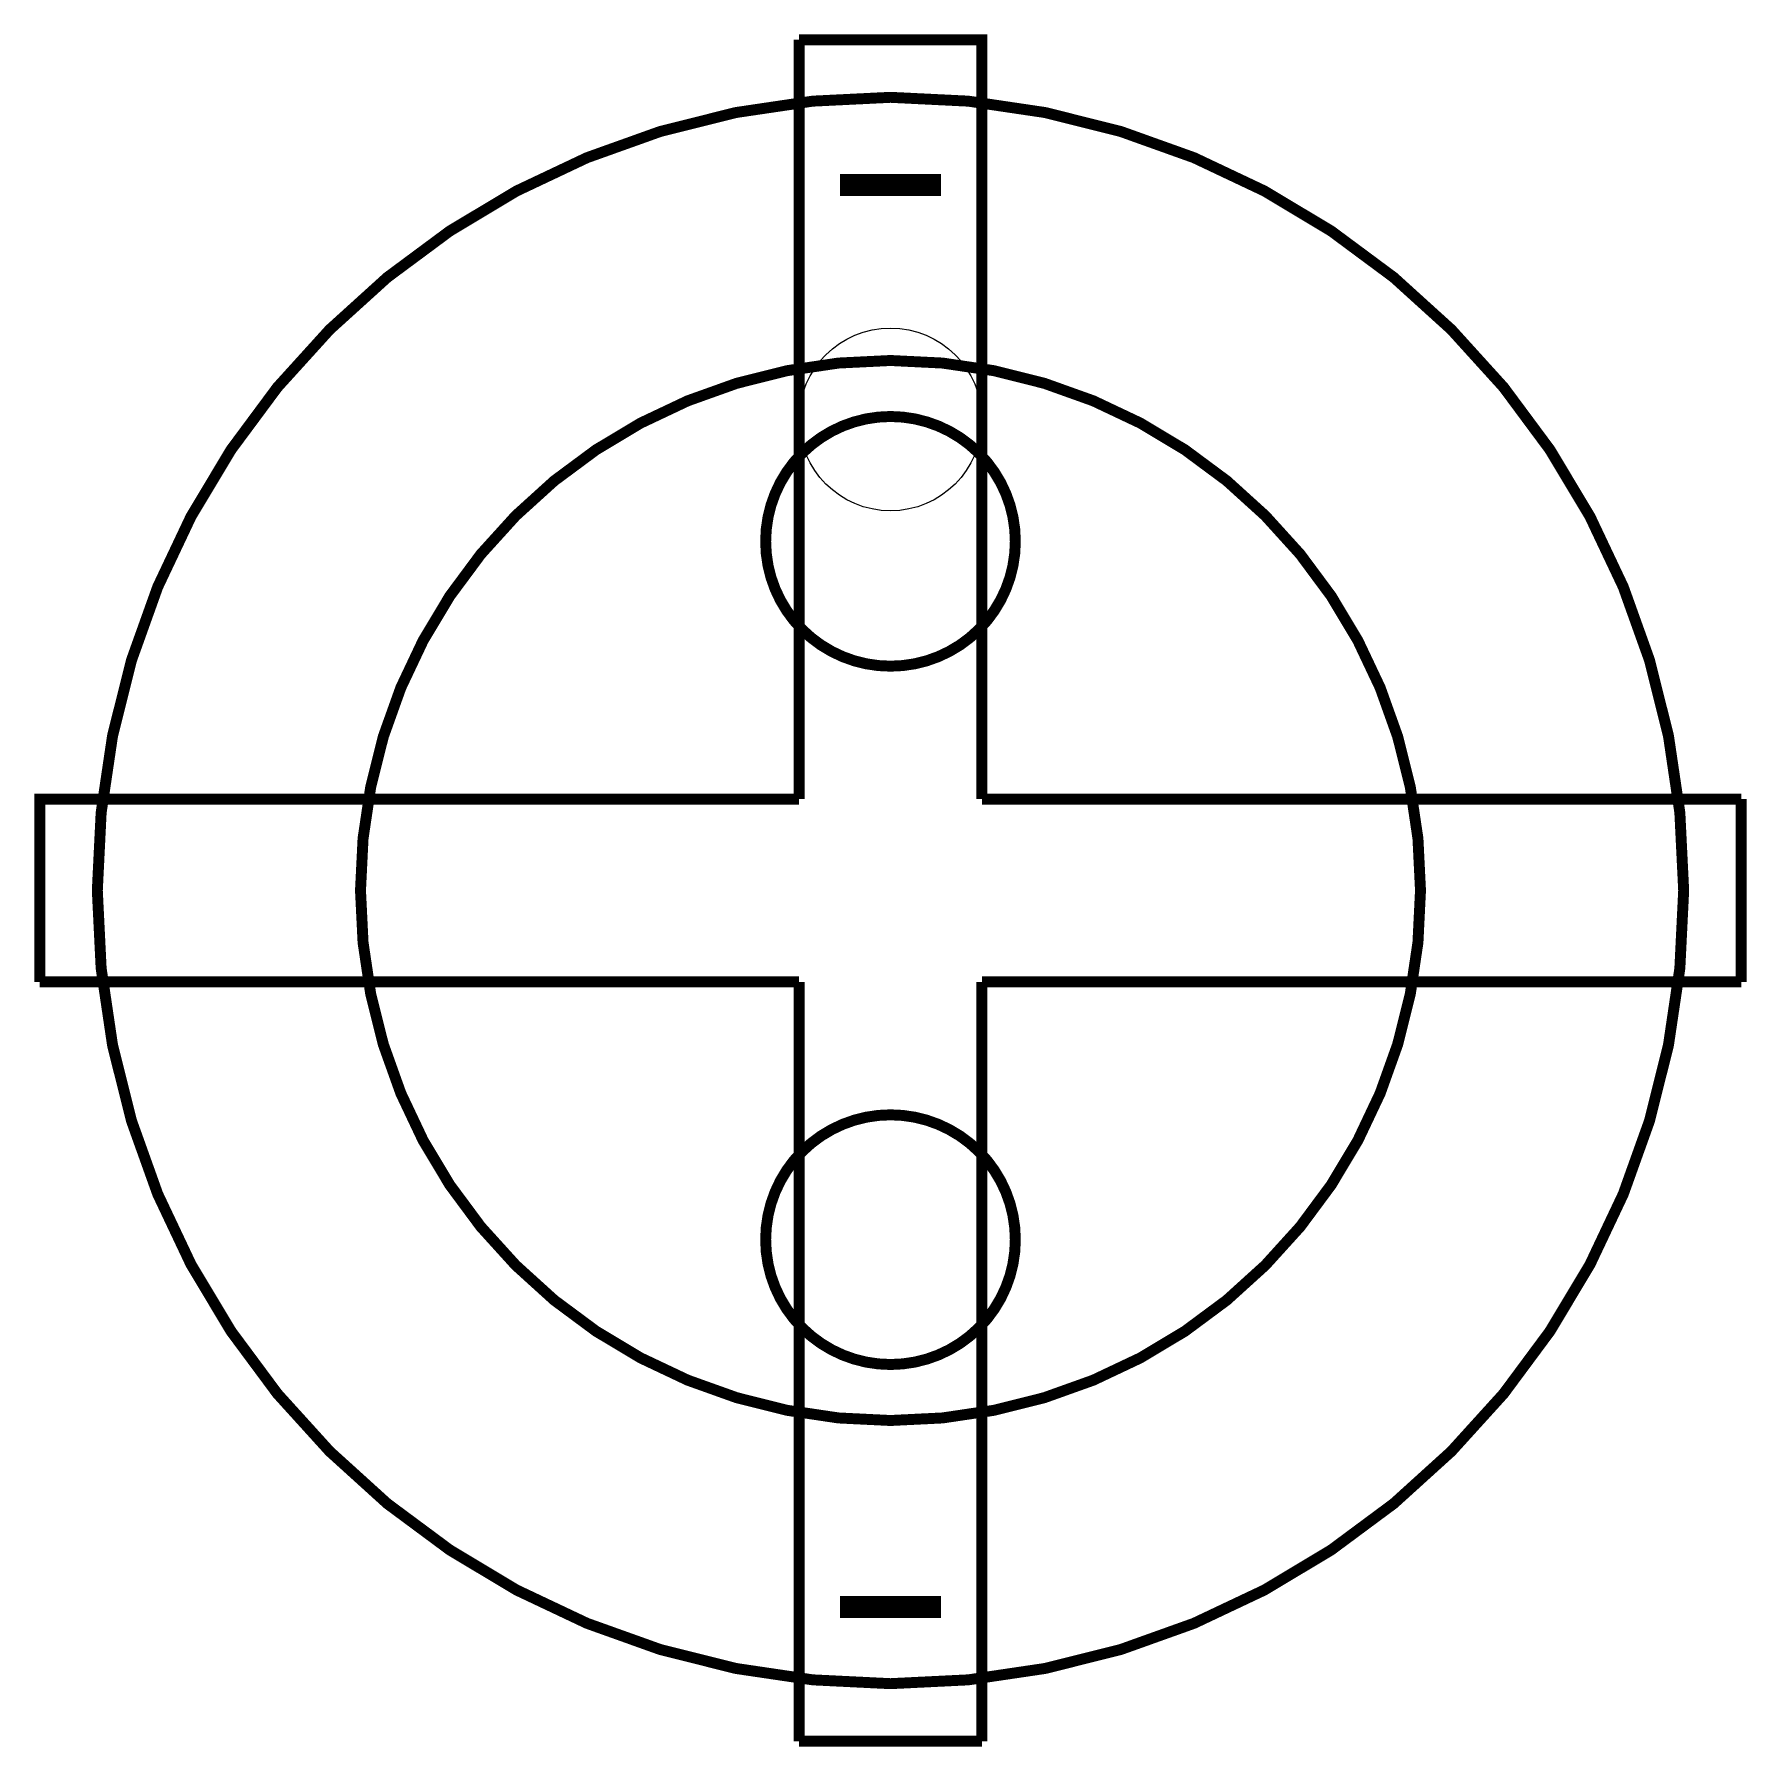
# Model space of a CAD drawing. Header units: millimetres. Extents: x -300689 to 10556, y -104928 to 107291.
# Drawn here: x -15929.2 to -15835.5, y 28279.8 to 28373.5 of the extents above; entities that cross this region are included whole.
import ezdxf

# ---------------------------------------------------------------- set-up
doc = ezdxf.new("R2010")
doc.units = ezdxf.units.MM
doc.layers.add('линии', color=7, linetype='Continuous')

msp = doc.modelspace()

# ---------------------------------------------------------------- linework, layer by layer
at = {"linetype": 'ByBlock', "ltscale": 0.25, "const_width": 0.6}
for points in [[(-15887.345, 28373.214), (-15877.345, 28373.214), (-15877.345, 28331.6626)], [(-15887.345, 28331.6626), (-15887.345, 28373.214)], [(-15928.8963, 28321.6626), (-15928.8963, 28331.6626), (-15887.345, 28331.6626)], [(-15877.345, 28331.6626), (-15835.7937, 28331.6626)], [(-15835.7937, 28321.6626), (-15835.7937, 28331.6626)], [(-15887.345, 28321.6626), (-15928.8963, 28321.6626)], [(-15887.345, 28280.1113), (-15887.345, 28321.6626)], [(-15835.7937, 28321.6626), (-15877.345, 28321.6626)], [(-15877.345, 28321.6626), (-15877.345, 28280.1113)], [(-15887.345, 28280.1113), (-15877.345, 28280.1113)]]:
    msp.add_lwpolyline(points, dxfattribs=at)
for points in [[(-15882.345, 28370.0626, -1), (-15882.345, 28283.2626, -1), (-15882.345, 28370.0626, -1)], [(-15882.345, 28297.6626, 1), (-15882.345, 28355.6626, 1), (-15882.345, 28297.6626, -1)], [(-15882.345, 28352.5985, -1), (-15882.345, 28338.9368, -1), (-15882.345, 28352.5985, -1)], [(-15882.345, 28300.7268, 1), (-15882.345, 28314.3885, 1), (-15882.345, 28300.7268, 1)]]:
    msp.add_lwpolyline(points, format="xyb", dxfattribs=at)
for points in [[(-15879.8764, 28365.5626), (-15879.8764, 28364.9626), (-15884.8137, 28364.9626), (-15884.8137, 28365.5626)], [(-15879.8764, 28287.1626), (-15879.8764, 28287.7626), (-15884.8137, 28287.7626), (-15884.8137, 28287.1626)]]:
    msp.add_lwpolyline(points, close=True, dxfattribs=at)
at = {"layer": 'линии', "linetype": 'ByBlock', "ltscale": 0.25}
msp.add_circle((-15882.345, 28352.4383), 5, dxfattribs=at)

doc.saveas('drawing.dxf')
